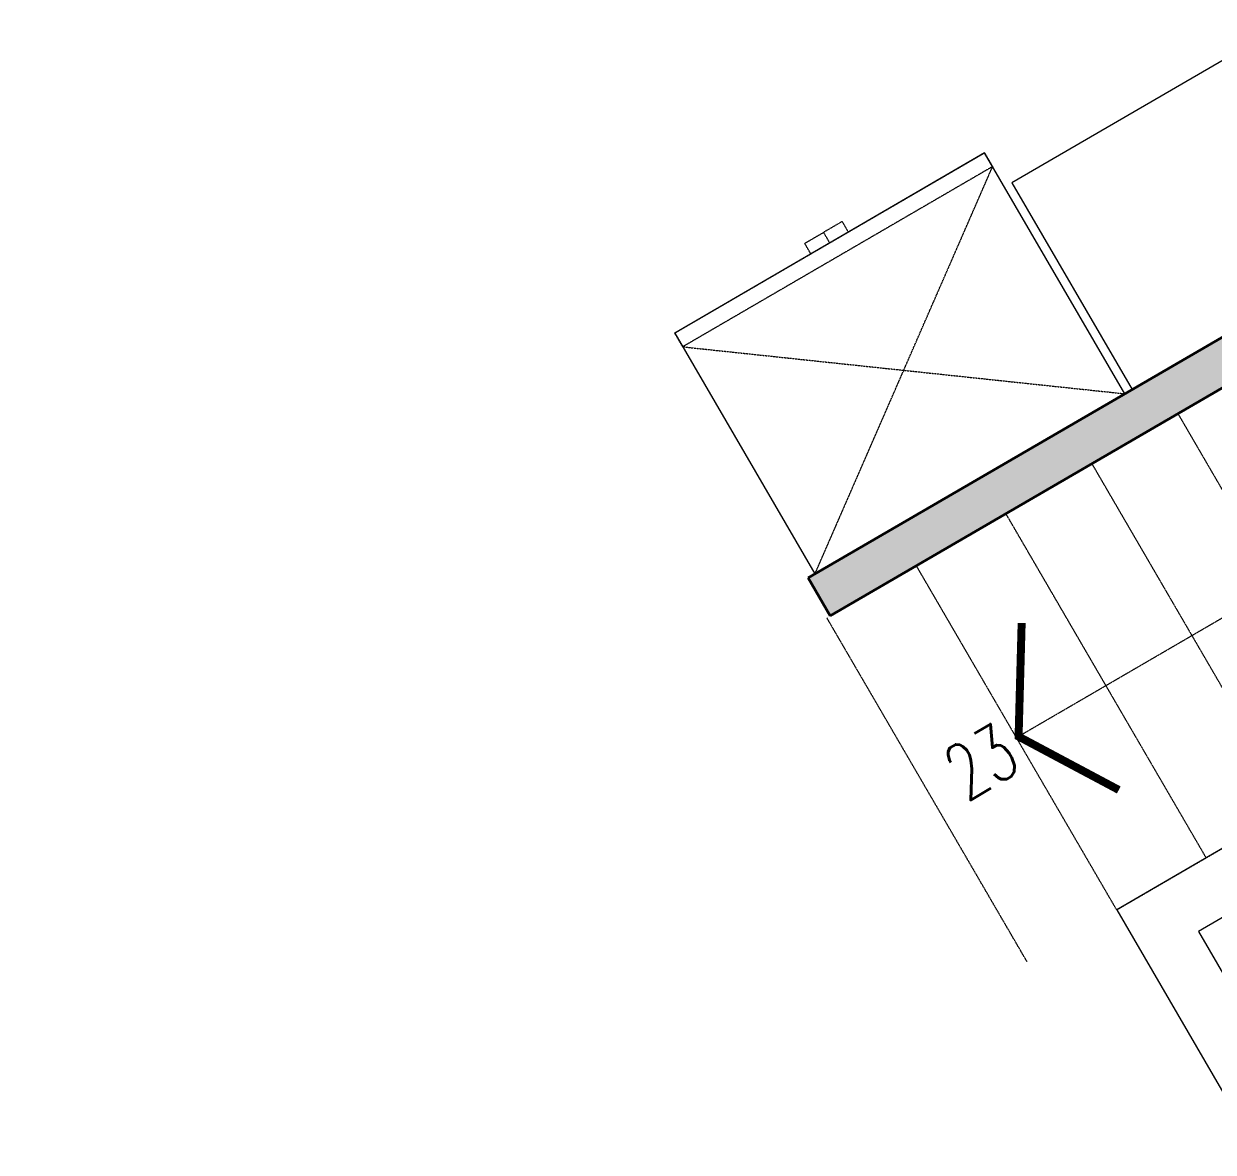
# Model space of a CAD drawing. Header units: millimetres. Extents: x 403824132 to 733479728, y 1974822364 to 2151530530.
# Drawn here: x 568674115 to 568677111, y 2063068831 to 2063071674 of the extents above; entities that cross this region are included whole.
import ezdxf
from ezdxf.enums import TextEntityAlignment as Align

# ---------------------------------------------------------------- set-up
doc = ezdxf.new("R2010")
doc.units = ezdxf.units.MM
doc.linetypes.add('DASHED2', pattern=[0.375, 0.25, -0.125])
doc.linetypes.add('HIDDEN', pattern=[0.75, 0.5, -0.25])
for name, color, linetype, lineweight in [('A-HATCH', 251, 'Continuous', 5), ('A-TUONG', 255, 'Continuous', 35), ('E- THAY', 9, 'Continuous', 20), ('E-Khuat', 251, 'DASHED2', 13), ('i_ThietBi', 32, 'Continuous', 13), ('LD-THAY', 9, 'Continuous', 13)]:
    doc.layers.add(name, color=color, linetype=linetype, lineweight=lineweight)
doc.styles.add('Dim roman', font='romans.shx', dxfattribs={"width": 0.7})

# ---------------------------------------------------------------- blocks, each defined once
blk = doc.blocks.new('A$C33A8190A')
at = {"layer": 'i_ThietBi', "linetype": 'HIDDEN'}
for p, q in [((-899.9224336948828, 40), (0, 700)), ((-899.9224336948828, 700), (0, 40))]:
    blk.add_line(p, q, dxfattribs=at)
at = {"layer": 'i_ThietBi'}
blk.add_lwpolyline([(-899.9224336948828, 700), (0, 700), (0, 0), (-899.9224336948828, 0)], close=True, dxfattribs=at)
at = {"layer": 'i_ThietBi', "linetype": 'HIDDEN'}
for points in [[(-899.9224336948828, 0), (0, 0), (0, 40), (-899.9224336948828, 40)], [(-449.9612168474705, 0), (-504.5205294382176, 0), (-504.5205294382176, -30.66110742175079), (-449.9612168474705, -30.66110742175079)], [(-395.4019042567234, 0), (-395.4019042567234, -30.66110742175079), (-449.9612168474705, -30.66110742175079), (-449.9612168474705, 0)]]:
    blk.add_lwpolyline(points, close=True, dxfattribs=at)
blk = doc.blocks.new('TANG 1 BT1')
at = {"layer": 'A-HATCH'}
h = blk.add_hatch(color=256, dxfattribs=at)
h.dxf.hatch_style = 1
h.paths.add_polyline_path([(7158834.392582895, 839216.910365944), (7158834.40338719, 837891.891499825), (7159054.403387193, 837891.891499825), (7159054.392582897, 839436.910365944), (7153914.367428423, 839436.910365939), (7153914.367428423, 839216.910365939)])
h.paths.add_polyline_path([(7150554.367428423, 839436.910365939), (7150554.310653077, 838368.6554270984), (7150774.310653077, 838368.6554270984), (7150774.367428423, 839216.910365939), (7151514.367428423, 839216.910365939), (7151514.367428423, 839436.910365939)])
h.paths.add_polyline_path([(7150774.304578072, 836568.6554270984), (7150554.304578072, 836568.6554270984), (7150554.355278415, 835616.8624750825), (7151104.293490312, 835616.869053744), (7151104.293494187, 835319.4682315772), (7151324.293331157, 835319.4682315772), (7151324.293316933, 835616.869053744), (7152824.293494837, 835616.869053744), (7152824.293494837, 833426.8795984447), (7152714.293491956, 833426.8795926793), (7152714.29349484, 833316.8795926797), (7152934.293494836, 833316.8796042103), (7152934.293494836, 835726.8688687666), (7150774.353935611, 835726.8618762125)])
h.paths.add_polyline_path([(7151324.293373614, 834519.4677197175), (7151104.293494189, 834519.4677197175), (7151104.30564033, 832826.9133516661), (7151324.305640263, 832826.9160794099), (7151324.293490244, 833316.8822506294), (7151914.29349484, 833316.8795745915), (7151914.293491955, 833426.8795507496), (7151324.293433158, 833426.8795098679)])
h.paths.add_polyline_path([(7158834.380432876, 835616.8724301188), (7158834.380432876, 834616.8724302229), (7159054.38132507, 834616.8724302229), (7159054.380433111, 835946.8749298701), (7159054.399422782, 837091.8914998248), (7158834.40338719, 837091.8914998248), (7158834.395779532, 836041.8726337034), (7158234.393846916, 836041.8726337034), (7158234.394310373, 835726.8726337056), (7156074.371186494, 835726.8726337051), (7156074.371186494, 835616.8645500309)])
h.paths.add_polyline_path([(7158834.396642498, 835726.8749299373), (7158289.394310373, 835726.8726337056), (7158289.393846915, 835986.8726337039), (7158834.39593021, 835986.8726337039)], flags=16)
h.paths.add_polyline_path([(7158434.392582023, 831596.9007170699), (7158434.392582023, 831391.9098570823), (7158834.392582373, 831391.9061736367), (7158834.392582374, 827616.9110400443), (7158354.335837015, 827616.9110402875), (7158354.335837015, 827396.9110403915), (7159054.392582373, 827396.9110403561), (7159054.392582213, 832816.9110333439), (7158834.392582212, 832816.9110333439), (7158834.392582895, 831816.9061741434), (7156074.381032348, 831816.9294868225), (7156074.381032348, 831596.9294868223)])
h.paths.add_polyline_path([(7158834.392582373, 831596.9061740552), (7158834.392582373, 831446.9061736375), (7158489.392582023, 831446.9097838658), (7158489.392582023, 831596.909784292)], flags=16)
h.paths.add_polyline_path([(7152934.305644855, 831706.9131666891), (7152934.305644858, 831816.913351666), (7151324.305640331, 831816.913351666), (7151324.305640331, 831926.9133516661), (7151104.305640332, 831926.9133516661), (7151104.30564033, 831816.913351666), (7150554.366400784, 831816.9061741251), (7150554.36935917, 830866.8950438554), (7150774.369359169, 830866.8950438554), (7150774.367133453, 831706.9061741378)])
h.paths.add_polyline_path([(7150554.364441079, 828526.9061794691), (7150774.364441081, 828526.9061794691), (7150774.37017006, 830066.8945319966), (7150554.36935917, 830066.8945319966)])
h.paths.add_polyline_path([(7151704.376166527, 827396.9116709569), (7152404.194557026, 827396.9108264266), (7152404.194557026, 827616.910806874), (7150774.367428362, 827616.9154225319), (7150774.368593731, 827726.9061794695), (7150554.36922083, 827726.9061794695), (7150554.367428423, 827616.911099137), (7150554.367428423, 827396.9110402466), (7151404.376166542, 827396.9109419949), (7151404.37616653, 827396.9116709569)])
h.paths.add_polyline_path([(7154604.55816387, 827616.9087649575), (7154604.55816387, 827396.9087649565), (7155304.376166525, 827396.9091954805), (7155304.37616657, 827396.9136104577), (7155604.376166571, 827396.9136104577), (7156654.368521227, 827396.9136259514), (7156654.368925721, 827616.9163596034)])
h.paths.add_polyline_path([(7150304.255845018, 831816.9000444374), (7150304.255845416, 831196.8999719521), (7150554.329719897, 831196.8999719521), (7150554.329719897, 831306.9003201132), (7150414.255845343, 831306.8999719522), (7150414.255845088, 831706.9000444378), (7150554.329236252, 831706.9003925972), (7150554.329783076, 831816.9000444374)])
h.paths.add_polyline_path([(7150304.255844964, 836228.4791837248), (7150304.255844964, 835616.9026857319), (7150554.318615942, 835616.9026857319), (7150554.318615942, 835726.902332314), (7150414.255844965, 835726.902685732), (7150414.255844965, 836118.4791837247), (7150554.366168484, 836118.4788301869), (7150554.366168484, 836228.4791837248)])
at = {"layer": 'A-TUONG'}
for p, q in [((7156074.371186494, 835616.8645500309), (7156074.371186494, 835726.8726337051)), ((7158234.394310373, 835726.8726337056), (7156074.371186494, 835726.8726337051)), ((7158834.380432876, 835616.8724301188), (7156074.371186494, 835616.8645500309))]:
    blk.add_line(p, q, dxfattribs=at)
at = {"layer": 'E- THAY'}
for points in [[(7156324.392580558, 832816.886684075), (7157834.376780367, 832816.886684075), (7157834.376780367, 834616.8724300289), (7156324.392580558, 834616.8724300289)], [(7156474.392580555, 832966.886684075), (7157684.376780367, 832966.886684075), (7157684.376780367, 834466.8724300289), (7156474.392580555, 834466.8724300289)]]:
    blk.add_lwpolyline(points, close=True, dxfattribs=at)
at = {"layer": 'E-Khuat', "ltscale": 2}
for p, q in [((7156064.356081587, 834616.8716881371), (7156064.356081587, 835616.8716881371)), ((7156324.356081587, 834616.8724304616), (7156324.356081587, 835616.8724304616)), ((7156584.356081586, 834616.8724300289), (7156584.356081586, 835616.8724300287)), ((7156834.356081587, 834616.8724300289), (7156834.356081587, 835616.8724300287)), ((7157084.356081583, 834616.8724300289), (7157084.356081583, 835616.8724300287)), ((7156324.356081587, 834616.8724304616), (7157834.356081586, 834616.8724300289))]:
    blk.add_line(p, q, dxfattribs=at)
at = {"layer": 'E-Khuat', "ltscale": 2, "const_width": 20}
blk.add_lwpolyline([(7156480.372972959, 835359.359543222), (7156330.372973062, 835116.8724301187), (7156330.372973062, 835116.8724301187), (7156330.372973062, 835116.8724301187), (7156480.372972959, 834874.3853171199)], dxfattribs=at)
at = {"layer": 'E-Khuat', "ltscale": 2}
blk.add_lwpolyline([(7158334.380432878, 833419.4216546299), (7158334.380432878, 835116.8724301187), (7156330.372973062, 835116.8724301187)], dxfattribs=at)
at = {"layer": 'i_ThietBi', "ltscale": 0.5}
for p, q in [((7158234.392582897, 836326.8726337056), (7157015.110248622, 836326.8726337055)), ((7157015.110248622, 836326.8726337055), (7157015.110248622, 835726.8675729939))]:
    blk.add_line(p, q, dxfattribs=at)
at = {"layer": 'i_ThietBi', "ltscale": 0.5, "xscale": -1, "rotation": 180}
blk.add_blockref('A$C33A8190A', (7156993.680266188, 836426.8726337053), dxfattribs=at)
at = {"layer": 'E-Khuat', "ltscale": 2, "style": 'Dim roman', "width": 0.7}
blk.add_text('23', height=140, dxfattribs=at).set_placement((7156217.594165541, 835109.3550171754), align=Align.MIDDLE_CENTER)
blk = doc.blocks.new('MBT1 BT1')
at = {"layer": 'E- THAY'}
blk.add_blockref('TANG 1 BT1', (-73138.04684661701, 193430.5469893871), dxfattribs=at)

msp = doc.modelspace()

# ---------------------------------------------------------------- block references
at = {"layer": 'LD-THAY', "xscale": 1.003354102868896, "yscale": 1.003354102868896, "zscale": 1.003354102868896, "rotation": 30.1906983248881}
msp.add_blockref('MBT1 BT1', (563052652.7387123, 2058603924.459534, -0.06536840331829168), dxfattribs=at)

# ---------------------------------------------------------------- next in the draw order: block references
msp.add_blockref('MBT1 BT1', (563052652.7387123, 2058603924.459534, -0.06536840331829168), dxfattribs=at)

doc.saveas('drawing.dxf')
